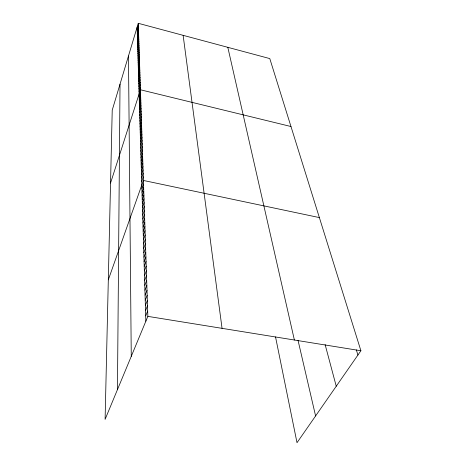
<?xml version="1.0" encoding="UTF-8"?>
<svg xmlns="http://www.w3.org/2000/svg" width="466" height="466" viewBox="0 0 466 466"><rect width="100%" height="100%" fill="white"/><g stroke="black" fill="none" stroke-linecap="round" stroke-linejoin="round"><path stroke-width="0.7" d="M117.455 389.617L120.024 84.148M138.274 23.3L112.224 110.151L105.1 419.377L147.856 316.373L138.274 23.3L269.791 58.588L360.9 350.752L297.011 442.7L275.523 336.883M137.167 29.137L138.338 25.228M137.225 31.094L138.402 27.174M137.284 33.069L138.466 29.137M137.342 35.061L138.53 31.117M137.4 37.07L138.6 33.121M137.458 39.097L138.664 35.136M137.522 41.148L138.728 37.175M137.581 43.21L138.798 39.226M137.645 45.295L138.862 41.299M137.709 47.404L138.932 43.396M137.773 49.524L139.002 45.511M137.837 51.668L139.072 47.643M137.901 53.835L139.142 49.792M137.965 56.019L139.212 51.965M138.029 58.227L139.287 54.161M138.093 60.452L139.357 56.374M138.163 62.7L139.433 58.611M138.227 64.966L139.503 60.871M138.297 67.261L139.579 63.149M138.367 69.574L139.654 65.456M138.437 71.91L139.73 67.78M138.507 74.269L139.806 70.127M138.577 76.651L139.882 72.498M138.647 79.057L139.963 74.892M138.722 81.486L140.039 77.309M138.792 83.938L140.12 79.756M138.868 86.42L140.202 82.22M138.944 88.924L140.283 84.713M139.014 91.453L140.365 87.229M110.547 183.062L140.447 89.775L290.976 126.525M139.171 96.59L140.534 92.344M139.247 99.2L140.615 94.942M139.322 101.833L140.703 97.569M139.404 104.501L140.79 100.219M139.485 107.192L140.878 102.899M139.567 109.906L140.965 105.607M139.649 112.656L141.058 108.345M139.73 115.434L141.146 111.106M139.812 118.242L141.239 113.902M139.893 121.078L141.332 116.727M139.981 123.95L141.425 119.587M140.068 126.845L141.518 122.476M140.155 129.781L141.612 125.395M140.243 132.74L141.711 128.348M140.33 135.74L141.81 131.33M140.423 138.769L141.903 134.348M140.511 141.833L142.008 137.4M140.604 144.932L142.107 140.487M140.697 148.066L142.206 143.61M140.79 151.234L142.311 146.767M140.889 154.438L142.415 149.965M140.982 157.683L142.52 153.192M141.082 160.962L142.631 156.46M141.181 164.277L142.736 159.768M141.28 167.638L142.846 163.112M141.379 171.034L142.957 166.502M141.483 174.47L143.068 169.927M141.582 177.948L143.184 173.393M141.687 181.466L143.295 176.899M108.316 279.833L143.411 180.453L319.373 217.593M141.903 188.625L143.528 184.035M142.008 192.266L143.65 187.664M142.118 195.947L143.767 191.334M142.229 199.675L143.889 195.056M142.346 203.45L144.011 198.819M142.456 207.271L144.14 202.628M142.573 211.145L144.262 206.49M142.689 215.065L144.39 210.399M142.806 219.032L144.518 214.36M142.922 223.051L144.652 218.368M143.045 227.123L144.786 222.428M143.167 231.247L144.92 226.546M143.295 235.429L145.054 230.711M143.417 239.658L145.194 234.94M143.545 243.951L145.334 239.215M143.674 248.296L145.474 243.555M143.808 252.7L145.619 247.953M143.936 257.168L145.765 252.409M144.076 261.694L145.91 256.923M144.21 266.278L146.062 261.502M144.349 270.927L146.213 266.144M144.489 275.645L146.365 270.851M144.629 280.427L146.522 275.627M144.775 285.274L146.679 280.468M144.92 290.19L146.842 285.378M145.066 295.176L147.006 290.359M145.217 300.238L147.169 295.409M145.369 305.37L147.338 300.535M145.526 310.577L147.506 305.737M145.683 315.861L147.681 311.014M147.856 316.373L360.9 350.752M356.333 349.867L357.917 355.04M325.128 344.595L336.242 386.238M298.036 340.343L315.593 415.952M227.816 47.322L294.384 340.017M183.126 35.334L222.055 328.344M137.109 27.197L145.841 321.22M128.476 55.984L131.261 356.356"/></g></svg>
